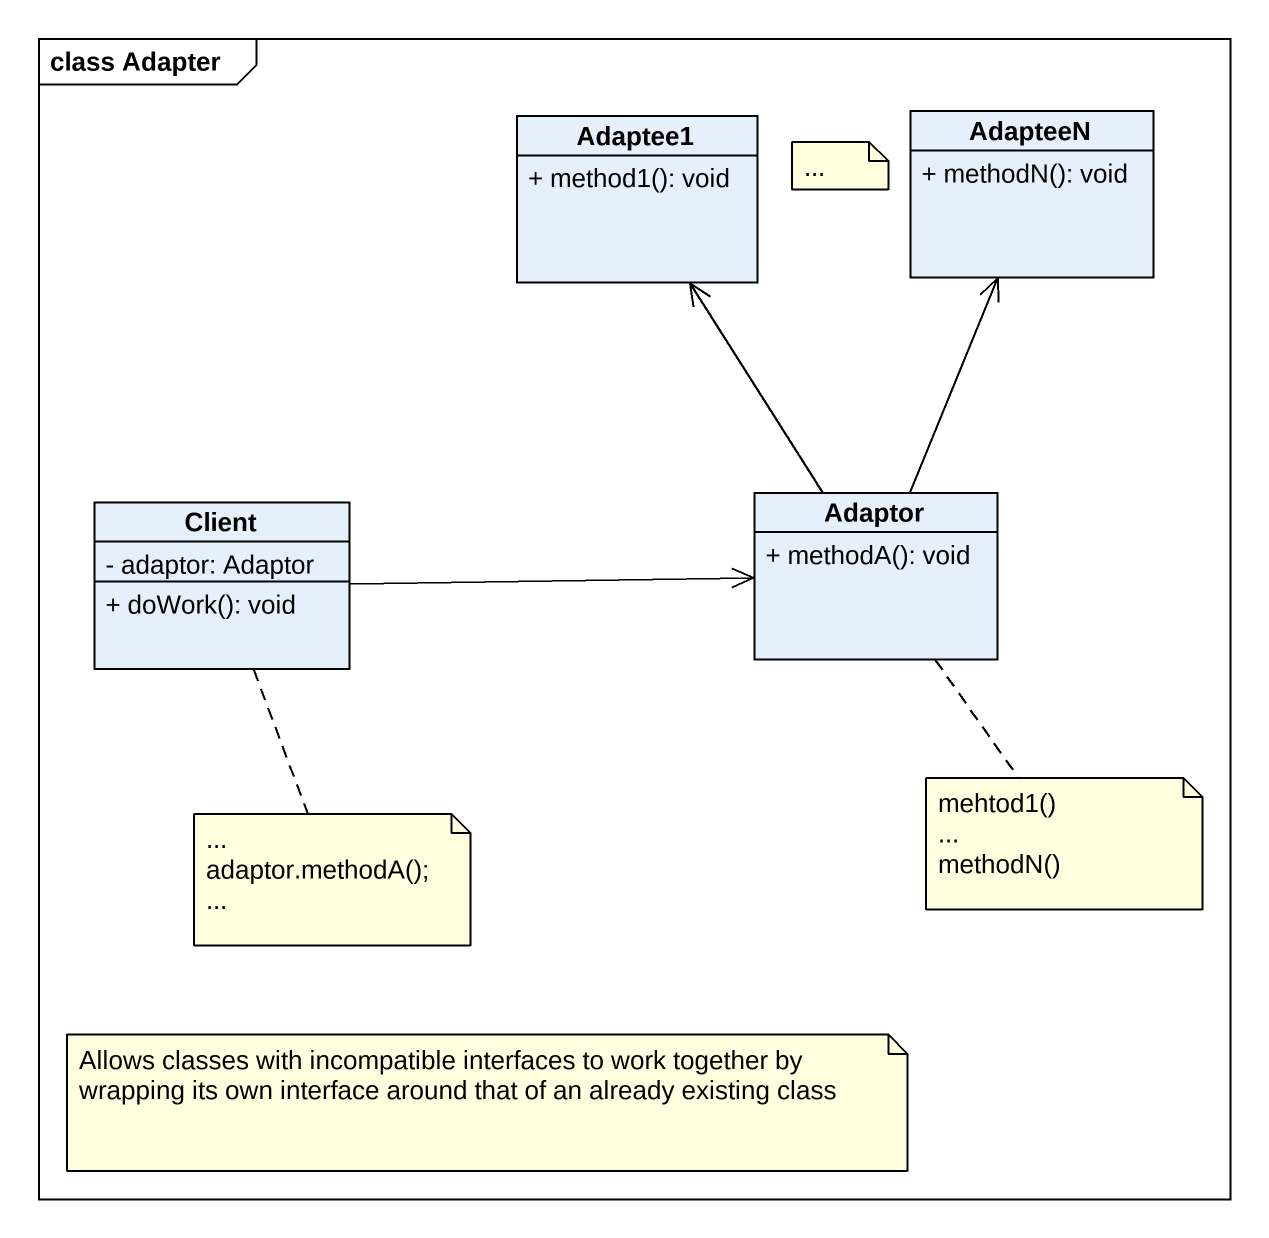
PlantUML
@startuml
mainframe class Adapter
hide circle
hide empty members
skinparam classAttributeIconSize 0
class Adaptee1 {
  + method1(): void
}
class AdapteeN {
  + methodN(): void
}
class Client {
  - adaptor: Adaptor
  + doWork(): void
}
class Adaptor {
  + methodA(): void
}
Client -right-> Adaptor
Adaptor -up-> Adaptee1
Adaptor -up-> AdapteeN
note as N1
  ~...
end note
note bottom of Client
  ~...
  adaptor.methodA();
  ~...
end note
note bottom of Adaptor
  mehtod1()
  ~...
  methodN()
end note
note as N4
  Allows classes with incompatible interfaces to work together by wrapping its own interface around that of an already existing class
end note
@enduml
